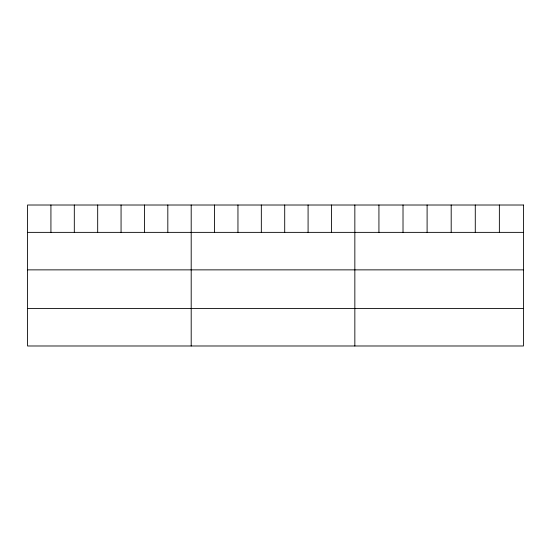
<?xml version="1.0" encoding="UTF-8"?>
<svg xmlns="http://www.w3.org/2000/svg" width="551" height="551" viewBox="0 0 551 551"><rect width="100%" height="100%" fill="white"/><g stroke="black" fill="none" stroke-linecap="round" stroke-linejoin="round"><path stroke-width="0.83" d="M27.55 232.37L523.45 232.37M27.55 269.866L523.45 269.866M27.55 308.498L523.45 308.498M499.364 205.013L499.364 232.37M475.279 205.013L475.279 232.37M451.193 205.013L451.193 232.37M427.101 205.013L427.101 232.37M403.015 205.013L403.015 232.37M378.93 205.013L378.93 232.37M354.844 205.013L354.844 345.987M331.468 205.013L331.468 232.37M308.085 205.013L308.085 232.37M284.709 205.013L284.709 232.37M261.332 205.013L261.332 232.37M237.956 205.013L237.956 232.37M214.573 205.013L214.573 232.37M191.197 205.013L191.197 345.987M167.821 205.013L167.821 232.37M144.438 205.013L144.438 232.37M121.062 205.013L121.062 232.37M97.685 205.013L97.685 232.37M74.309 205.013L74.309 232.37M50.926 205.013L50.926 232.37M523.45 205.013L27.55 205.013L27.55 345.987L523.45 345.987L523.45 205.013"/></g></svg>
